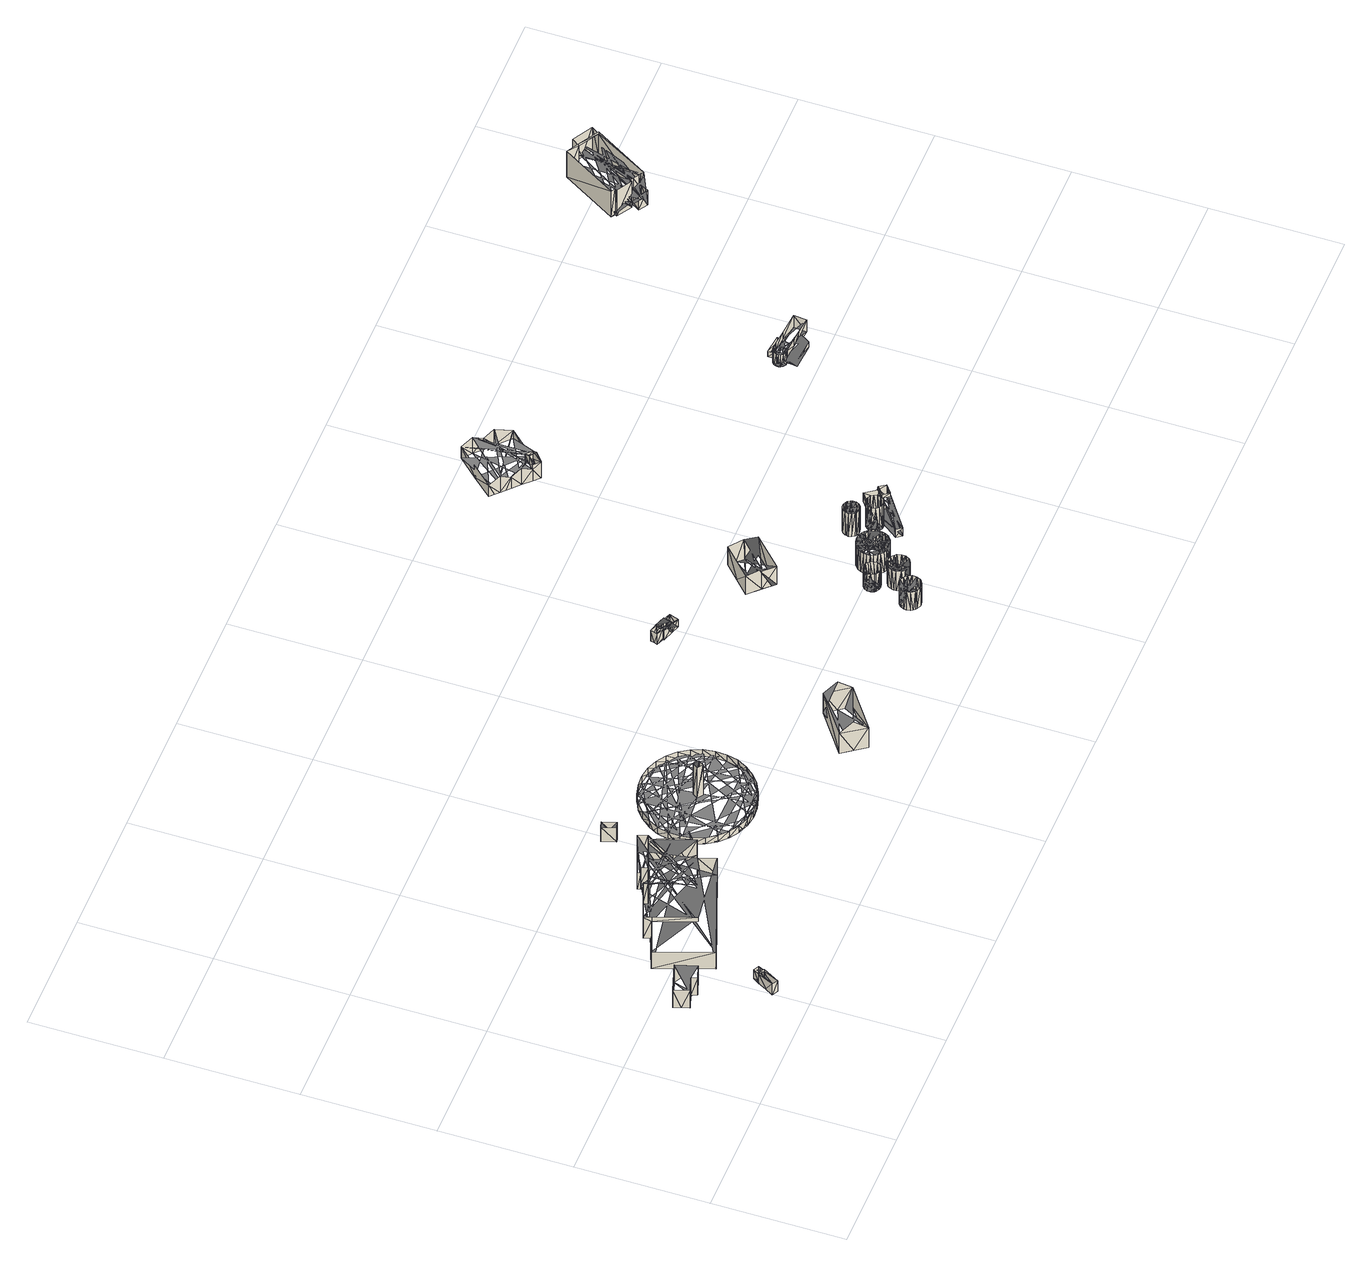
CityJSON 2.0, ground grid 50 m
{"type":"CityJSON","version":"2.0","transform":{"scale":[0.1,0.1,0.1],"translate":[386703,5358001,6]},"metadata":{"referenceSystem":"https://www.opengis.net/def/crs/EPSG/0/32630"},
"CityObjects":{
"building1":{"type":"Building","geometry":[{"type":"MultiSurface","lod":"2","boundaries":[[[0,1,2,3,4,5,6,7,8,9,10,11,12,13]],[[3,10,0]],[[7,1,13]],[[6,2,11]],[[9,0,10]],[[1,2,13]],[[10,8,5]],[[5,8,7]],[[11,3,0]],[[9,10,5]],[[11,12,6]],[[0,12,11]],[[8,1,7]],[[4,2,6]]],"semantics":{"surfaces":[{"type":"GroundSurface"},{"type":"WallSurface"}],"values":[0,1,1,1,1,1,1,1,1,1,1,1,1,1]}}]},
"building2":{"type":"Building","geometry":[{"type":"MultiSurface","lod":"2","boundaries":[[[14,15,16,17,18,19,20,21,22,23,24,25,26,27,28,29]],[[20,22,24]],[[21,20,24]],[[25,21,29]],[[29,23,14]],[[15,24,18]],[[27,14,23]],[[21,23,29]],[[17,28,25]],[[28,21,25]],[[20,21,28]],[[18,28,17]],[[17,26,18]],[[18,24,22]],[[19,16,27]],[[23,19,27]],[[15,18,26]],[[16,24,15]],[[19,24,16]]],"semantics":{"surfaces":[{"type":"GroundSurface"},{"type":"WallSurface"}],"values":[0,1,1,1,1,1,1,1,1,1,1,1,1,1,1,1,1,1,1]}}]},
"building3":{"type":"Building","geometry":[{"type":"MultiSurface","lod":"2","boundaries":[[[30,31,32,33,34,35,36,37,38,39,40,41,42,43,44,45,46,47,48,49,50,51,52,53,54,55,56,57,58,59,60,61,62,63,64,65,66,67,68,69,70,71,72,73,74,75,76,77,78,79,80,81]],[[79,68,64]],[[32,71,76]],[[54,76,71]],[[41,59,47]],[[68,79,72]],[[57,43,42]],[[62,44,46]],[[68,67,70]],[[58,36,38]],[[42,52,31]],[[49,79,64]],[[60,38,44]],[[80,75,72]],[[44,62,60]],[[47,80,65]],[[51,34,53]],[[63,31,52]],[[40,45,51]],[[65,36,58]],[[64,37,57]],[[34,39,78]],[[32,43,71]],[[68,37,64]],[[54,50,62]],[[81,74,35]],[[68,72,67]],[[62,50,77]],[[37,55,57]],[[51,53,40]],[[57,71,43]],[[73,62,46]],[[78,39,63]],[[41,33,77]],[[57,55,71]],[[35,74,30]],[[69,75,47]],[[36,61,38]],[[41,77,59]],[[48,45,66]],[[61,44,38]],[[70,81,68]],[[57,42,31]],[[77,56,59]],[[39,31,63]],[[54,62,73]],[[65,58,47]],[[64,48,66]],[[77,30,56]],[[75,80,47]],[[66,49,64]],[[73,76,54]],[[75,67,72]],[[53,34,78]],[[77,33,62]],[[48,51,45]],[[69,47,59]]],"semantics":{"surfaces":[{"type":"GroundSurface"},{"type":"WallSurface"}],"values":[0,1,1,1,1,1,1,1,1,1,1,1,1,1,1,1,1,1,1,1,1,1,1,1,1,1,1,1,1,1,1,1,1,1,1,1,1,1,1,1,1,1,1,1,1,1,1,1,1,1,1,1,1,1,1,1,1]}}]},
"building4":{"type":"Building","geometry":[{"type":"MultiSurface","lod":"2","boundaries":[[[82,83,84,85,86,87,88,89,90,91]],[[85,88,83]],[[89,90,82]],[[86,82,88]],[[89,87,90]],[[91,83,84]],[[85,83,91]],[[84,90,87]],[[84,87,91]],[[88,82,90]],[[88,85,86]]],"semantics":{"surfaces":[{"type":"GroundSurface"},{"type":"WallSurface"}],"values":[0,1,1,1,1,1,1,1,1,1,1]}}]},
"building5":{"type":"Building","geometry":[{"type":"MultiSurface","lod":"2","boundaries":[[[92,93,94,95,96,97,98,99]],[[94,93,98]],[[97,96,99]],[[95,97,99]],[[94,97,95]],[[92,99,96]],[[93,92,98]],[[96,98,92]],[[95,93,94]]],"semantics":{"surfaces":[{"type":"GroundSurface"},{"type":"WallSurface"}],"values":[0,1,1,1,1,1,1,1,1]}}]},
"building6":{"type":"Building","geometry":[{"type":"MultiSurface","lod":"2","boundaries":[[[100,101,102,103,104,105,106,107,108,109,110,111,112,113,114,115,116,117,118,119,120,121,122,123,124,125,126,127,128,129,130,131,132,133,134,135,136,137,138,139,140,141,142,143,144,145,146,147,148,149,150,151,152,153,154,155,156,157,158,159,160,161,162,163,164,165,166]],[[108,164,165]],[[118,128,141]],[[161,156,152]],[[111,114,153]],[[110,128,129]],[[139,135,158]],[[122,114,151]],[[100,122,127]],[[101,109,106]],[[126,120,115]],[[124,160,126]],[[118,141,163]],[[145,165,164]],[[161,103,108]],[[131,154,130]],[[148,152,156]],[[113,110,129]],[[130,123,131]],[[154,131,143]],[[102,143,132]],[[160,124,163]],[[137,139,133]],[[153,147,105]],[[147,125,146]],[[155,115,120]],[[159,101,106]],[[144,150,157]],[[126,115,124]],[[156,140,148]],[[158,112,107]],[[108,156,161]],[[132,136,102]],[[146,105,147]],[[127,109,100]],[[104,116,107]],[[128,118,129]],[[113,162,166]],[[138,155,120]],[[162,121,119]],[[145,134,165]],[[119,166,162]],[[107,116,138]],[[154,143,102]],[[123,117,149]],[[125,147,134]],[[153,105,111]],[[101,100,109]],[[151,114,142]],[[112,104,107]],[[135,112,158]],[[163,141,160]],[[140,119,121]],[[106,150,159]],[[132,157,136]],[[138,116,155]],[[144,159,150]],[[137,133,149]],[[157,132,144]],[[121,148,140]],[[145,125,134]],[[166,110,113]],[[123,130,117]],[[139,137,135]],[[103,164,108]],[[114,111,142]],[[127,122,151]],[[149,133,123]]],"semantics":{"surfaces":[{"type":"GroundSurface"},{"type":"WallSurface"}],"values":[0,1,1,1,1,1,1,1,1,1,1,1,1,1,1,1,1,1,1,1,1,1,1,1,1,1,1,1,1,1,1,1,1,1,1,1,1,1,1,1,1,1,1,1,1,1,1,1,1,1,1,1,1,1,1,1,1,1,1,1,1,1,1,1,1,1,1,1]}}]},
"building7":{"type":"Building","geometry":[{"type":"MultiSurface","lod":"2","boundaries":[[[167,168,169,170,171,172,173,174,175,176,177,178,179]],[[174,172,170]],[[173,175,167]],[[169,172,174]],[[174,173,169]],[[178,179,168]],[[177,179,178]],[[178,167,177]],[[176,169,167]],[[167,169,173]],[[172,178,168]],[[172,168,170]],[[175,177,167]],[[172,171,178]]],"semantics":{"surfaces":[{"type":"GroundSurface"},{"type":"WallSurface"}],"values":[0,1,1,1,1,1,1,1,1,1,1,1,1,1]}}]},
"building8":{"type":"Building","geometry":[{"type":"MultiSurface","lod":"2","boundaries":[[[180,181,182,183,184,185,186,187,188,189,190,191,192,193,194,195,196,197,198,199,200,201,202,203,204,205,206,207]],[[202,180,183]],[[195,205,188]],[[186,191,207]],[[188,205,181]],[[207,187,186]],[[205,199,181]],[[184,195,188]],[[204,184,196]],[[191,202,207]],[[189,183,185]],[[196,181,197]],[[202,183,203]],[[197,206,196]],[[189,185,194]],[[200,204,196]],[[186,187,189]],[[202,200,182]],[[199,197,181]],[[194,190,186]],[[202,182,198]],[[184,193,201]],[[204,193,184]],[[201,192,184]],[[189,194,186]],[[182,200,196]],[[192,195,184]],[[201,186,192]],[[192,186,190]],[[207,202,203]],[[180,202,198]],[[206,182,196]],[[185,183,180]]],"semantics":{"surfaces":[{"type":"GroundSurface"},{"type":"WallSurface"}],"values":[0,1,1,1,1,1,1,1,1,1,1,1,1,1,1,1,1,1,1,1,1,1,1,1,1,1,1,1,1,1,1,1,1]}}]},
"building9":{"type":"Building","geometry":[{"type":"MultiSurface","lod":"2","boundaries":[[[180,181,182,183,184,185,186,187,188,189,190,191,192,193,194,195,196,197,198,199,200,201,202,203,204,205,206,207]],[[195,205,188]],[[189,194,186]],[[192,195,184]],[[184,195,188]],[[204,184,196]],[[202,200,182]],[[202,180,183]],[[205,199,181]],[[206,182,196]],[[207,187,186]],[[196,181,197]],[[188,205,181]],[[201,192,184]],[[189,183,185]],[[180,202,198]],[[185,183,180]],[[189,185,194]],[[186,191,207]],[[201,186,192]],[[184,193,201]],[[200,204,196]],[[199,197,181]],[[192,186,190]],[[207,202,203]],[[204,193,184]],[[186,187,189]],[[197,206,196]],[[182,200,196]],[[202,182,198]],[[191,202,207]],[[202,183,203]],[[194,190,186]]],"semantics":{"surfaces":[{"type":"GroundSurface"},{"type":"WallSurface"}],"values":[0,1,1,1,1,1,1,1,1,1,1,1,1,1,1,1,1,1,1,1,1,1,1,1,1,1,1,1,1,1,1,1,1]}}]},
"building10":{"type":"Building","geometry":[{"type":"MultiSurface","lod":"2","boundaries":[[[180,181,182,183,184,185,186,187,188,189,190,191,192,193,194,195,196,197,198,199,200,201,202,203,204,205,206,207]],[[186,187,189]],[[204,184,196]],[[184,195,188]],[[182,200,196]],[[188,205,181]],[[204,193,184]],[[202,180,183]],[[189,194,186]],[[201,192,184]],[[200,204,196]],[[180,202,198]],[[202,183,203]],[[192,195,184]],[[189,183,185]],[[207,202,203]],[[184,193,201]],[[205,199,181]],[[195,205,188]],[[185,183,180]],[[192,186,190]],[[189,185,194]],[[206,182,196]],[[191,202,207]],[[207,187,186]],[[194,190,186]],[[201,186,192]],[[197,206,196]],[[196,181,197]],[[186,191,207]],[[199,197,181]],[[202,182,198]],[[202,200,182]]],"semantics":{"surfaces":[{"type":"GroundSurface"},{"type":"WallSurface"}],"values":[0,1,1,1,1,1,1,1,1,1,1,1,1,1,1,1,1,1,1,1,1,1,1,1,1,1,1,1,1,1,1,1,1]}}]},
"building11":{"type":"Building","geometry":[{"type":"MultiSurface","lod":"2","boundaries":[[[208,209,210,211,212,213,214,215,216,217,218,219,220,221,222,223,224,225,226,227,228,229,230,231,232,233,234,235,236,237,238,239,240,241,242,243,244,245,246]],[[219,208,245]],[[238,241,235]],[[232,214,213]],[[240,215,234]],[[217,225,210]],[[244,209,242]],[[215,236,230]],[[212,240,239]],[[208,232,245]],[[227,228,211]],[[246,244,242]],[[226,221,227]],[[237,212,218]],[[215,230,234]],[[210,225,229]],[[224,225,217]],[[208,214,232]],[[239,218,212]],[[242,209,223]],[[211,222,243]],[[241,243,235]],[[224,244,246]],[[228,222,211]],[[214,233,213]],[[237,241,238]],[[217,244,224]],[[236,231,230]],[[229,219,216]],[[210,229,216]],[[243,222,235]],[[231,220,230]],[[223,220,231]],[[245,216,219]],[[226,227,211]],[[240,234,239]],[[233,221,213]],[[218,241,237]],[[213,221,226]],[[209,220,223]]],"semantics":{"surfaces":[{"type":"GroundSurface"},{"type":"WallSurface"}],"values":[0,1,1,1,1,1,1,1,1,1,1,1,1,1,1,1,1,1,1,1,1,1,1,1,1,1,1,1,1,1,1,1,1,1,1,1,1,1,1,1]}}]},
"building12":{"type":"Building","geometry":[{"type":"MultiSurface","lod":"2","boundaries":[[[247,248,249,250,251,252,248,253,254,255,256,257,258,259,260,261,262,249]],[[262,258,261]],[[255,258,248]],[[258,262,248]],[[247,255,248]],[[259,249,257]],[[259,257,254]],[[255,247,251]],[[247,250,251]],[[253,252,260]],[[261,260,262]],[[262,260,252]],[[259,250,247]],[[254,250,259]],[[252,253,257]],[[257,249,252]]],"semantics":{"surfaces":[{"type":"GroundSurface"},{"type":"WallSurface"}],"values":[0,1,1,1,1,1,1,1,1,1,1,1,1,1,1,1]}}]},
"building13":{"type":"Building","geometry":[{"type":"MultiSurface","lod":"2","boundaries":[[[263,264,265,266,267,268,269,270,271,272,273,274,275,276,277,278,279,280,281,282,283,284,285,286,287,288,289,290,291,292,293,294,295,296]],[[276,296,263]],[[287,279,267]],[[284,268,286]],[[288,267,294]],[[280,281,269]],[[283,265,293]],[[268,277,295]],[[295,277,287]],[[278,279,287]],[[285,275,292]],[[271,284,273]],[[275,291,264]],[[273,285,271]],[[273,284,286]],[[289,288,266]],[[290,272,282]],[[291,296,264]],[[270,281,280]],[[275,264,292]],[[264,296,276]],[[270,280,263]],[[268,295,286]],[[293,265,282]],[[277,278,287]],[[292,271,285]],[[274,283,293]],[[269,281,272]],[[290,269,272]],[[290,282,265]],[[293,289,274]],[[274,289,266]],[[296,270,263]],[[267,279,294]],[[266,288,294]]],"semantics":{"surfaces":[{"type":"GroundSurface"},{"type":"WallSurface"}],"values":[0,1,1,1,1,1,1,1,1,1,1,1,1,1,1,1,1,1,1,1,1,1,1,1,1,1,1,1,1,1,1,1,1,1,1]}}]},
"building14":{"type":"Building","geometry":[{"type":"MultiSurface","lod":"2","boundaries":[[[297,298,299,300,301,302,303,304,305,306,307,308,309,310,311,312,313,314,315,316,317,318,319,320,321,322,323,324,325,326,327,328,329,330,331]],[[303,319,300]],[[307,320,315]],[[301,318,317]],[[306,314,298]],[[297,329,302]],[[309,326,330]],[[324,306,322]],[[312,327,331]],[[305,328,325]],[[299,320,307]],[[319,311,300]],[[298,322,306]],[[298,314,303]],[[316,331,327]],[[302,329,328]],[[311,321,308]],[[328,329,325]],[[300,311,310]],[[310,311,308]],[[326,321,330]],[[318,304,317]],[[316,299,307]],[[301,309,323]],[[327,299,316]],[[312,313,324]],[[317,304,305]],[[304,328,305]],[[326,308,321]],[[313,306,324]],[[315,297,302]],[[314,319,303]],[[330,323,309]],[[331,313,312]],[[323,318,301]],[[320,297,315]]],"semantics":{"surfaces":[{"type":"GroundSurface"},{"type":"WallSurface"}],"values":[0,1,1,1,1,1,1,1,1,1,1,1,1,1,1,1,1,1,1,1,1,1,1,1,1,1,1,1,1,1,1,1,1,1,1,1]}}]},
"building15":{"type":"Building","geometry":[{"type":"MultiSurface","lod":"2","boundaries":[[[332,333,334,335,336,337,338,339,340,341,342,343,344,345,346,347,348,349,350,351,352,353,354,355,356,357,358,359,360,361,362,363,364,365,366,367,368,369,370,371,372,373,374,375,376,377,378,379,380,381,382,383,384,385,386,387,388,389,390,391,392,393,394,395,396]],[[369,360,337]],[[384,366,388]],[[338,395,392]],[[346,380,354]],[[347,385,342]],[[345,334,356]],[[340,375,335]],[[351,343,387]],[[354,380,370]],[[385,348,365]],[[390,358,394]],[[332,363,381]],[[385,365,342]],[[333,338,392]],[[332,381,376]],[[348,372,350]],[[381,363,347]],[[353,367,354]],[[355,340,391]],[[372,386,344]],[[336,335,359]],[[396,357,364]],[[383,339,333]],[[365,348,350]],[[354,367,346]],[[396,378,352]],[[387,343,361]],[[391,374,355]],[[338,351,395]],[[395,351,387]],[[373,349,379]],[[341,352,378]],[[393,382,341]],[[394,361,389]],[[345,356,368]],[[336,359,384]],[[383,333,392]],[[393,332,376]],[[372,344,350]],[[360,371,337]],[[353,371,367]],[[349,358,390]],[[393,376,362]],[[344,360,369]],[[379,349,390]],[[361,394,358]],[[368,364,357]],[[363,385,347]],[[382,393,362]],[[343,389,361]],[[335,391,340]],[[355,370,380]],[[352,341,382]],[[366,373,388]],[[345,368,357]],[[334,339,356]],[[359,366,384]],[[375,359,335]],[[374,370,355]],[[383,356,339]],[[337,371,377]],[[378,396,364]],[[386,360,344]],[[377,371,353]],[[388,373,379]]],"semantics":{"surfaces":[{"type":"GroundSurface"},{"type":"WallSurface"}],"values":[0,1,1,1,1,1,1,1,1,1,1,1,1,1,1,1,1,1,1,1,1,1,1,1,1,1,1,1,1,1,1,1,1,1,1,1,1,1,1,1,1,1,1,1,1,1,1,1,1,1,1,1,1,1,1,1,1,1,1,1,1,1,1,1,1,1]}}]},
"building16":{"type":"Building","geometry":[{"type":"MultiSurface","lod":"2","boundaries":[[[397,398,399,400,401,402,403,404,405,406,407,408,409,410,411,412,413,414,415,416,417,418,419,420,421,422,423,424,425,426,427,428,429,430,431,432,433]],[[397,424,407]],[[418,420,413]],[[399,421,405]],[[427,414,423]],[[403,430,401]],[[431,417,422]],[[398,429,406]],[[433,425,402]],[[412,427,423]],[[397,431,422]],[[429,403,401]],[[405,421,430]],[[417,425,433]],[[424,413,420]],[[403,405,430]],[[414,399,432]],[[398,408,410]],[[410,426,416]],[[408,426,410]],[[414,421,399]],[[428,415,418]],[[425,404,402]],[[416,419,409]],[[423,414,432]],[[428,418,413]],[[401,406,429]],[[409,419,400]],[[402,400,419]],[[407,431,397]],[[420,407,424]],[[426,419,416]],[[400,402,404]],[[411,412,415]],[[428,411,415]],[[398,406,408]],[[417,433,422]],[[411,427,412]]],"semantics":{"surfaces":[{"type":"GroundSurface"},{"type":"WallSurface"}],"values":[0,1,1,1,1,1,1,1,1,1,1,1,1,1,1,1,1,1,1,1,1,1,1,1,1,1,1,1,1,1,1,1,1,1,1,1,1,1]}}]},
"building17":{"type":"Building","geometry":[{"type":"MultiSurface","lod":"2","boundaries":[[[434,435,436,437,438,439,440,441,442,443,444,445,446,447,448,449,450,451,452,453,454,455,456,457,458,459,460,461,462,463,464,465,466,467,468,469]],[[468,436,469]],[[467,457,454]],[[464,469,436]],[[453,438,461]],[[458,452,460]],[[442,444,437]],[[435,455,440]],[[450,449,434]],[[457,466,462]],[[447,437,444]],[[465,463,439]],[[450,434,441]],[[445,452,442]],[[446,449,453]],[[448,437,447]],[[443,463,435]],[[440,443,435]],[[447,468,448]],[[460,451,458]],[[456,464,436]],[[460,452,445]],[[461,438,456]],[[439,451,460]],[[435,463,465]],[[462,459,457]],[[469,448,468]],[[437,445,442]],[[434,449,446]],[[454,457,459]],[[440,467,454]],[[466,450,441]],[[453,449,438]],[[467,440,455]],[[466,441,462]],[[463,451,439]],[[461,456,436]]],"semantics":{"surfaces":[{"type":"GroundSurface"},{"type":"WallSurface"}],"values":[0,1,1,1,1,1,1,1,1,1,1,1,1,1,1,1,1,1,1,1,1,1,1,1,1,1,1,1,1,1,1,1,1,1,1,1,1]}}]},
"building18":{"type":"Building","geometry":[{"type":"MultiSurface","lod":"2","boundaries":[[[470,471,472,473,474,475,476,477,478,479,480,481,482,483,484,485,486,487,488,489]],[[489,485,472]],[[479,477,473]],[[481,487,475]],[[475,487,483]],[[478,484,486]],[[482,479,471]],[[485,480,472]],[[489,481,475]],[[477,476,485]],[[474,478,486]],[[484,483,488]],[[473,477,485]],[[472,483,487]],[[473,471,479]],[[488,483,480]],[[470,484,488]],[[476,480,485]],[[482,471,474]],[[489,475,485]],[[486,484,470]],[[480,483,472]],[[474,486,482]]],"semantics":{"surfaces":[{"type":"GroundSurface"},{"type":"WallSurface"}],"values":[0,1,1,1,1,1,1,1,1,1,1,1,1,1,1,1,1,1,1,1,1,1,1]}}]},
"building19":{"type":"Building","geometry":[{"type":"MultiSurface","lod":"2","boundaries":[[[490,491,492,493,494,495,496,497,498,499,500,501,502,503,504,505,506,507,495,508,509,510,501,511,512,513,514,515,516,517,518,519,520,521,522,523,524,525,526,527,528,529]],[[505,513,499]],[[521,505,516]],[[517,508,504]],[[492,528,526]],[[517,492,523]],[[520,507,515]],[[495,529,497]],[[513,509,499]],[[490,520,515]],[[522,496,518]],[[492,526,519]],[[499,522,501]],[[503,525,526]],[[498,526,525]],[[526,528,490]],[[509,522,499]],[[529,494,506]],[[518,501,522]],[[494,511,510]],[[527,523,492]],[[516,495,497]],[[518,496,512]],[[502,515,523]],[[510,514,524]],[[492,519,491]],[[497,529,506]],[[502,490,515]],[[507,520,508]],[[519,526,498]],[[527,491,493]],[[518,512,525]],[[502,523,527]],[[527,493,514]],[[528,520,490]],[[525,503,518]],[[510,524,494]],[[517,504,492]],[[521,516,497]],[[527,492,491]],[[499,516,505]],[[494,529,511]],[[514,510,527]]],"semantics":{"surfaces":[{"type":"GroundSurface"},{"type":"WallSurface"}],"values":[0,1,1,1,1,1,1,1,1,1,1,1,1,1,1,1,1,1,1,1,1,1,1,1,1,1,1,1,1,1,1,1,1,1,1,1,1,1,1,1,1,1,1]}}]},
"building20":{"type":"Building","geometry":[{"type":"MultiSurface","lod":"2","boundaries":[[[490,491,492,493,494,495,496,497,498,499,500,501,502,503,504,505,506,507,495,508,509,510,501,511,512,513,514,515,516,517,518,519,520,521,522,523,524,525,526,527,528,529]],[[495,529,497]],[[521,505,516]],[[527,523,492]],[[518,501,522]],[[513,509,499]],[[514,510,527]],[[517,508,504]],[[492,519,491]],[[528,520,490]],[[520,507,515]],[[510,524,494]],[[502,490,515]],[[492,528,526]],[[516,495,497]],[[494,529,511]],[[509,522,499]],[[503,525,526]],[[526,528,490]],[[518,512,525]],[[521,516,497]],[[522,496,518]],[[510,514,524]],[[494,511,510]],[[527,491,493]],[[519,526,498]],[[499,522,501]],[[518,496,512]],[[499,516,505]],[[492,526,519]],[[505,513,499]],[[507,520,508]],[[517,504,492]],[[517,492,523]],[[502,515,523]],[[497,529,506]],[[527,492,491]],[[502,523,527]],[[525,503,518]],[[527,493,514]],[[529,494,506]],[[490,520,515]],[[498,526,525]]],"semantics":{"surfaces":[{"type":"GroundSurface"},{"type":"WallSurface"}],"values":[0,1,1,1,1,1,1,1,1,1,1,1,1,1,1,1,1,1,1,1,1,1,1,1,1,1,1,1,1,1,1,1,1,1,1,1,1,1,1,1,1,1,1]}}]},
"building21":{"type":"Building","geometry":[{"type":"MultiSurface","lod":"2","boundaries":[[[530,531,532,533,534,535,536,537,538,539,540,541,542,543,544,545,546,547,548,549,550,551,552,553,554,555,556,557,558,559,560,561,562,563,564,565,566,567,568,569,570,571,572,573,574,575]],[[568,536,534]],[[559,544,530]],[[568,563,541]],[[540,553,547]],[[537,568,560]],[[552,554,542]],[[573,531,556]],[[564,569,555]],[[564,555,551]],[[539,549,538]],[[544,546,566]],[[558,561,542]],[[552,542,561]],[[531,575,556]],[[556,575,557]],[[561,548,532]],[[558,542,565]],[[535,575,543]],[[533,534,536]],[[544,566,530]],[[554,572,542]],[[568,534,563]],[[551,574,564]],[[560,541,547]],[[539,538,562]],[[542,555,569]],[[553,574,551]],[[559,530,573]],[[575,550,557]],[[558,548,561]],[[535,543,533]],[[571,575,531]],[[547,541,540]],[[548,549,532]],[[553,572,570]],[[559,573,556]],[[545,539,562]],[[571,543,575]],[[560,568,541]],[[567,550,537]],[[557,550,567]],[[546,545,566]],[[546,539,545]],[[565,542,569]],[[553,540,574]],[[535,533,536]],[[550,568,537]],[[553,570,547]],[[538,549,548]],[[570,572,554]]],"semantics":{"surfaces":[{"type":"GroundSurface"},{"type":"WallSurface"}],"values":[0,1,1,1,1,1,1,1,1,1,1,1,1,1,1,1,1,1,1,1,1,1,1,1,1,1,1,1,1,1,1,1,1,1,1,1,1,1,1,1,1,1,1,1,1,1,1,1,1,1,1]}}]},
"building22":{"type":"Building","geometry":[{"type":"MultiSurface","lod":"2","boundaries":[[[530,531,532,533,534,535,536,537,538,539,540,541,542,543,544,545,546,547,548,549,550,551,552,553,554,555,556,557,558,559,560,561,562,563,564,565,566,567,568,569,570,571,572,573,574,575]],[[548,549,532]],[[535,575,543]],[[545,539,562]],[[553,574,551]],[[535,543,533]],[[561,548,532]],[[539,549,538]],[[571,543,575]],[[558,548,561]],[[547,541,540]],[[573,531,556]],[[552,542,561]],[[556,575,557]],[[552,554,542]],[[559,544,530]],[[544,566,530]],[[575,550,557]],[[535,533,536]],[[558,561,542]],[[544,546,566]],[[560,541,547]],[[553,540,574]],[[553,572,570]],[[559,530,573]],[[537,568,560]],[[551,574,564]],[[539,538,562]],[[559,573,556]],[[565,542,569]],[[554,572,542]],[[564,555,551]],[[540,553,547]],[[568,536,534]],[[538,549,548]],[[564,569,555]],[[542,555,569]],[[550,568,537]],[[546,539,545]],[[571,575,531]],[[570,572,554]],[[568,563,541]],[[531,575,556]],[[567,550,537]],[[558,542,565]],[[546,545,566]],[[553,570,547]],[[533,534,536]],[[568,534,563]],[[557,550,567]],[[560,568,541]]],"semantics":{"surfaces":[{"type":"GroundSurface"},{"type":"WallSurface"}],"values":[0,1,1,1,1,1,1,1,1,1,1,1,1,1,1,1,1,1,1,1,1,1,1,1,1,1,1,1,1,1,1,1,1,1,1,1,1,1,1,1,1,1,1,1,1,1,1,1,1,1,1]}}]},
"building23":{"type":"Building","geometry":[{"type":"MultiSurface","lod":"2","boundaries":[[[576,577,578,579,580,581,582,583,584,585,586,587,588,589,590,591,592,593,594,595,596,597,598,599,600,601,602,603,604,605,606,607,608,609,610,611,612,613]],[[597,613,592]],[[579,603,589]],[[593,582,610]],[[591,605,579]],[[600,585,591]],[[609,598,594]],[[582,593,586]],[[582,606,610]],[[600,599,577]],[[612,599,578]],[[579,596,586]],[[602,588,613]],[[593,609,586]],[[610,606,583]],[[608,581,601]],[[583,602,613]],[[611,582,586]],[[577,585,600]],[[597,592,608]],[[589,603,607]],[[580,587,588]],[[590,592,613]],[[610,581,584]],[[598,607,594]],[[595,610,584]],[[612,578,580]],[[596,611,586]],[[594,607,603]],[[578,587,580]],[[579,589,576]],[[605,596,579]],[[604,583,606]],[[597,608,601]],[[601,581,610]],[[595,593,610]],[[585,605,591]],[[576,591,579]],[[588,590,613]],[[586,609,594]],[[588,587,590]],[[612,577,599]],[[602,583,604]]],"semantics":{"surfaces":[{"type":"GroundSurface"},{"type":"WallSurface"}],"values":[0,1,1,1,1,1,1,1,1,1,1,1,1,1,1,1,1,1,1,1,1,1,1,1,1,1,1,1,1,1,1,1,1,1,1,1,1,1,1,1,1,1,1]}}]},
"building24":{"type":"Building","geometry":[{"type":"MultiSurface","lod":"2","boundaries":[[[576,577,578,579,580,581,582,583,584,585,586,587,588,589,590,591,592,593,594,595,596,597,598,599,600,601,602,603,604,605,606,607,608,609,610,611,612,613]],[[593,609,586]],[[610,606,583]],[[593,582,610]],[[612,578,580]],[[594,607,603]],[[608,581,601]],[[597,608,601]],[[582,606,610]],[[602,583,604]],[[600,585,591]],[[577,585,600]],[[597,613,592]],[[605,596,579]],[[611,582,586]],[[589,603,607]],[[612,599,578]],[[582,593,586]],[[601,581,610]],[[580,587,588]],[[600,599,577]],[[597,592,608]],[[595,610,584]],[[579,603,589]],[[579,589,576]],[[578,587,580]],[[596,611,586]],[[586,609,594]],[[588,587,590]],[[579,596,586]],[[604,583,606]],[[602,588,613]],[[598,607,594]],[[591,605,579]],[[612,577,599]],[[595,593,610]],[[588,590,613]],[[610,581,584]],[[590,592,613]],[[609,598,594]],[[583,602,613]],[[576,591,579]],[[585,605,591]]],"semantics":{"surfaces":[{"type":"GroundSurface"},{"type":"WallSurface"}],"values":[0,1,1,1,1,1,1,1,1,1,1,1,1,1,1,1,1,1,1,1,1,1,1,1,1,1,1,1,1,1,1,1,1,1,1,1,1,1,1,1,1,1,1]}}]}
},
"vertices":[
[80,282,371],[117,357,458],[142,278,458],[80,282,458],[142,278,371],[13,292,371],[115,269,371],[3,320,371],[3,320,458],[23,263,371],[23,263,458],[88,260,458],[88,260,371],[117,357,371],
[230,107,368],[219,39,368],[236,70,368],[180,20,368],[201,8,422],[251,96,412],[215,82,422],[215,82,412],[236,70,422],[230,107,412],[236,70,412],[198,51,368],[201,8,368],[251,96,368],[180,20,422],[215,82,368],
[468,438,483],[658,648,461],[653,556,381],[480,402,464],[479,623,461],[453,483,488],[143,450,381],[515,597,479],[218,239,464],[645,684,461],[483,613,381],[334,347,464],[624,636,381],[638,596,381],[636,388,381],[495,617,381],[613,452,381],[279,498,464],[508,621,461],[515,597,381],[613,452,479],[483,613,461],[658,648,381],[479,623,381],[681,477,479],[624,636,479],[480,402,483],[624,636,461],[143,450,464],[334,347,483],[636,388,464],[218,239,381],[613,452,464],[651,666,381],[515,597,461],[279,498,381],[508,621,381],[421,581,483],[426,565,479],[279,498,483],[426,565,483],[653,556,488],[421,581,381],[681,477,381],[453,483,483],[269,526,483],[667,517,381],[480,402,479],[645,684,381],[426,565,381],[269,526,381],[438,529,483],
[655,820,386],[684,772,456],[659,764,456],[684,772,386],[668,824,386],[659,764,386],[668,824,456],[642,817,386],[642,817,456],[672,768,386],
[937,586,564],[924,566,564],[924,566,414],[945,552,564],[958,573,414],[945,552,414],[937,586,414],[958,573,564],
[741,517,414],[757,476,414],[869,377,382],[867,767,382],[1119,458,382],[757,666,382],[757,476,382],[1119,458,414],[867,767,414],[741,517,382],[1074,735,414],[747,646,382],[1092,424,382],[1074,735,382],[736,604,414],[1150,540,382],[1129,478,382],[977,365,382],[1129,667,382],[997,774,414],[1150,540,414],[997,774,382],[734,560,414],[977,365,414],[1152,583,382],[795,719,382],[1152,583,414],[734,560,382],[1105,704,414],[1105,704,382],[933,363,382],[933,363,414],[849,385,414],[1019,377,414],[795,719,414],[1058,397,382],[849,385,382],[1019,377,382],[1139,497,414],[1058,397,414],[953,781,414],[1129,667,414],[736,604,382],[890,369,414],[812,409,414],[828,747,382],[767,685,382],[767,685,414],[953,781,382],[998,371,382],[781,439,382],[735,582,382],[910,778,382],[747,646,414],[890,369,382],[1139,497,382],[910,778,414],[812,409,382],[1092,424,414],[781,439,414],[1145,627,414],[889,773,382],[1037,758,382],[1145,627,382],[848,757,382],[828,747,414],[1037,758,414],
[1598,184,232],[1727,344,134],[1537,269,233],[1697,387,134],[1727,344,276],[1697,387,232],[1567,227,134],[1537,269,134],[1598,184,134],[1567,227,277],[1757,301,134],[1757,301,232],[1742,322,134],
[1626,993,346],[1732,962,384],[1659,988,346],[1626,993,399],[1691,936,384],[1622,979,346],[1650,957,393],[1650,957,399],[1720,927,384],[1617,966,399],[1650,957,346],[1652,964,393],[1647,950,346],[1691,936,393],[1617,966,346],[1691,936,346],[1702,972,384],[1717,967,346],[1658,983,346],[1732,962,346],[1659,988,393],[1647,950,393],[1658,983,393],[1658,983,399],[1702,972,393],[1720,927,346],[1702,972,346],[1652,964,399],
[2348,268,63],[2316,317,154],[2327,279,154],[2392,298,154],[2375,341,63],[2379,277,154],[2365,269,63],[2351,346,63],[2333,274,154],[2317,292,154],[2375,341,154],[2333,274,63],[2323,331,154],[2382,280,63],[2392,306,63],[2323,331,63],[2317,292,63],[2322,286,63],[2385,283,154],[2385,283,63],[2392,298,63],[2327,279,63],[2335,342,154],[2329,337,63],[2365,269,154],[2379,277,63],[2351,346,154],[2393,314,63],[2335,342,63],[2380,335,63],[2386,329,63],[2359,346,154],[2359,346,63],[2386,329,154],[2316,317,63],[2393,314,154],[2315,308,154],[2348,268,154],[2315,308,63],
[2330,855,213],[2294,893,223],[2183,789,223],[2276,802,123],[2330,855,123],[2141,833,213],[2141,833,123],[2221,749,123],[2294,893,123],[2256,857,223],[2183,789,123],[2272,916,123],[2221,749,213],[2196,886,123],[2251,939,123],[2251,939,213],
[2351,464,64],[2356,439,64],[2386,487,64],[2407,474,64],[2412,462,151],[2396,429,64],[2367,484,64],[2351,464,151],[2371,428,64],[2367,484,151],[2384,426,151],[2403,479,64],[2360,434,151],[2351,452,64],[2406,437,64],[2412,449,64],[2412,456,64],[2357,476,64],[2357,476,151],[2380,488,151],[2392,486,64],[2384,426,64],[2371,428,151],[2396,429,151],[2412,449,151],[2407,474,151],[2403,479,151],[2380,488,64],[2356,439,151],[2360,434,64],[2392,486,151],[2412,462,64],[2406,437,151],[2351,452,151],
[2463,352,58],[2392,373,58],[2433,338,58],[2394,390,58],[2462,406,58],[2472,367,154],[2393,382,58],[2468,399,154],[2470,391,58],[2398,357,154],[2450,342,154],[2415,415,58],[2449,416,58],[2402,405,58],[2402,405,154],[2409,345,58],[2409,345,154],[2392,373,154],[2463,352,154],[2433,338,154],[2468,399,58],[2462,406,154],[2394,390,154],[2450,342,58],[2415,415,154],[2398,357,58],[2449,416,154],[2404,351,58],[2473,383,58],[2432,419,58],[2425,338,58],[2473,383,154],[2472,367,58],[2432,419,154],[2425,338,154],
[2443,460,154],[2522,443,56],[2510,438,56],[2523,547,56],[2533,539,56],[2449,536,56],[2532,450,56],[2516,440,56],[2512,552,154],[2462,443,154],[2433,483,56],[2547,470,56],[2438,520,56],[2498,435,56],[2475,552,154],[2435,477,56],[2432,496,154],[2551,507,154],[2434,508,56],[2541,459,56],[2473,438,56],[2463,548,56],[2475,552,56],[2500,555,154],[2510,438,154],[2492,435,56],[2553,494,154],[2533,539,154],[2444,531,154],[2551,482,154],[2452,451,56],[2437,471,154],[2485,435,154],[2432,496,56],[2542,530,154],[2463,548,154],[2498,435,154],[2444,531,56],[2487,555,56],[2453,540,154],[2434,508,154],[2548,519,154],[2500,555,56],[2523,547,154],[2443,460,56],[2453,540,56],[2473,438,154],[2551,507,56],[2487,555,154],[2437,471,56],[2462,443,56],[2522,443,154],[2542,530,56],[2433,483,154],[2438,520,154],[2547,470,154],[2548,519,56],[2551,482,56],[2553,494,56],[2512,552,56],[2532,450,154],[2452,451,154],[2552,488,56],[2541,459,154],[2485,435,56],
[2619,589,162],[2637,642,48],[2596,643,48],[2646,619,48],[2620,650,162],[2646,612,162],[2620,650,48],[2646,612,48],[2607,649,48],[2632,646,162],[2612,589,48],[2637,642,162],[2646,625,48],[2644,631,48],[2588,607,162],[2585,620,48],[2600,593,162],[2588,632,162],[2588,607,48],[2645,628,48],[2631,592,48],[2595,597,48],[2646,625,162],[2600,593,48],[2596,643,162],[2631,592,162],[2587,626,48],[2612,589,162],[2641,601,48],[2644,631,162],[2585,620,162],[2595,597,162],[2632,646,48],[2607,649,162],[2619,589,48],[2588,632,48],[2641,601,162],
[2641,564,45],[2674,522,162],[2672,584,45],[2697,566,162],[2653,579,162],[2691,530,162],[2661,523,45],[2639,558,45],[2701,554,45],[2674,522,45],[2697,566,45],[2701,554,162],[2644,570,45],[2689,576,45],[2689,576,162],[2644,570,162],[2639,558,162],[2691,530,45],[2699,547,45],[2653,579,45],[2649,529,45],[2661,523,162],[2659,582,162],[2641,539,162],[2698,541,45],[2641,539,45],[2698,541,162],[2659,582,45],[2638,552,45],[2686,526,45],[2672,584,162],[2686,526,162],[2638,552,162],[2649,529,162],[2678,582,45],[2678,582,162],
[2767,630,40],[2643,466,80],[2816,563,97],[2658,446,80],[2741,539,80],[2765,561,80],[2783,538,40],[2658,446,40],[2707,585,80],[2643,466,40],[2816,563,40],[2765,561,97],[2741,539,40],[2799,587,80],[2767,630,80],[2783,538,80],[2707,585,40],[2799,587,97],[2799,587,40],[2783,538,97],
[2505,1759,76],[2519,1727,18],[2509,1715,98],[2529,1739,18],[2597,1920,18],[2536,1976,98],[2412,1810,18],[2536,1976,18],[2485,1738,18],[2364,1855,73],[2467,1900,98],[2396,1824,98],[2526,1780,75],[2456,1767,99],[2529,1739,118],[2433,1931,18],[2567,1947,18],[2505,1759,118],[2521,1745,117],[2380,1840,18],[2652,1870,57],[2597,1920,98],[2427,1796,18],[2364,1855,18],[2548,1760,18],[2526,1780,98],[2503,2006,73],[2529,1739,117],[2427,1796,73],[2509,1715,18],[2505,1759,117],[2503,2006,18],[2396,1824,18],[2548,1760,98],[2652,1870,18],[2456,1767,18],[2485,1738,76],[2548,1760,58],[2485,1738,99],[2567,1947,73],
[3287,1122,13],[3303,1109,13],[3297,1156,73],[3310,1071,13],[3407,1063,13],[3310,1071,42],[3407,1063,42],[3410,1101,73],[3290,1149,13],[3286,1139,73],[3478,1145,13],[3474,1096,13],[3317,1158,40],[3312,1090,13],[3287,1122,73],[3285,1134,13],[3285,1129,73],[3478,1145,73],[3297,1156,13],[3290,1149,73],[3372,1104,42],[3391,1174,40],[3317,1158,73],[3389,1152,40],[3332,1157,73],[3318,1181,40],[3303,1109,73],[3314,1108,73],[3308,1159,13],[3292,1115,73],[3474,1096,73],[3308,1159,73],[3286,1139,13],[3410,1101,13],[3391,1174,13],[3317,1158,13],[3285,1129,13],[3372,1104,73],[3410,1101,42],[3318,1181,13],[3389,1152,73],[3314,1108,13],[3332,1157,40],[3292,1115,13],[3389,1152,13],[3314,1108,42],
[3932,2097,5],[3774,1907,134],[3770,1900,5],[3932,2097,123],[3827,1865,134],[3857,1818,5],[3883,1841,134],[3865,1852,77],[3874,1847,5],[3760,1916,134],[4009,2052,123],[3827,1865,5],[3832,1872,134],[3953,2128,5],[3832,1872,5],[3885,2125,5],[3843,1866,5],[3883,1841,5],[4030,2083,123],[3878,1844,5],[3932,2097,134],[3824,1838,77],[4030,2083,5],[3774,1907,5],[3760,1916,5],[3857,1818,77],[3843,1866,134],[3953,2128,123],[3865,1852,134],[3885,2125,134],[3874,1847,134],[3992,2106,5],[3824,1838,5],[4009,2052,5],[3874,1847,77],[4009,2052,134],[3770,1900,134],[3843,1866,77]
]}
